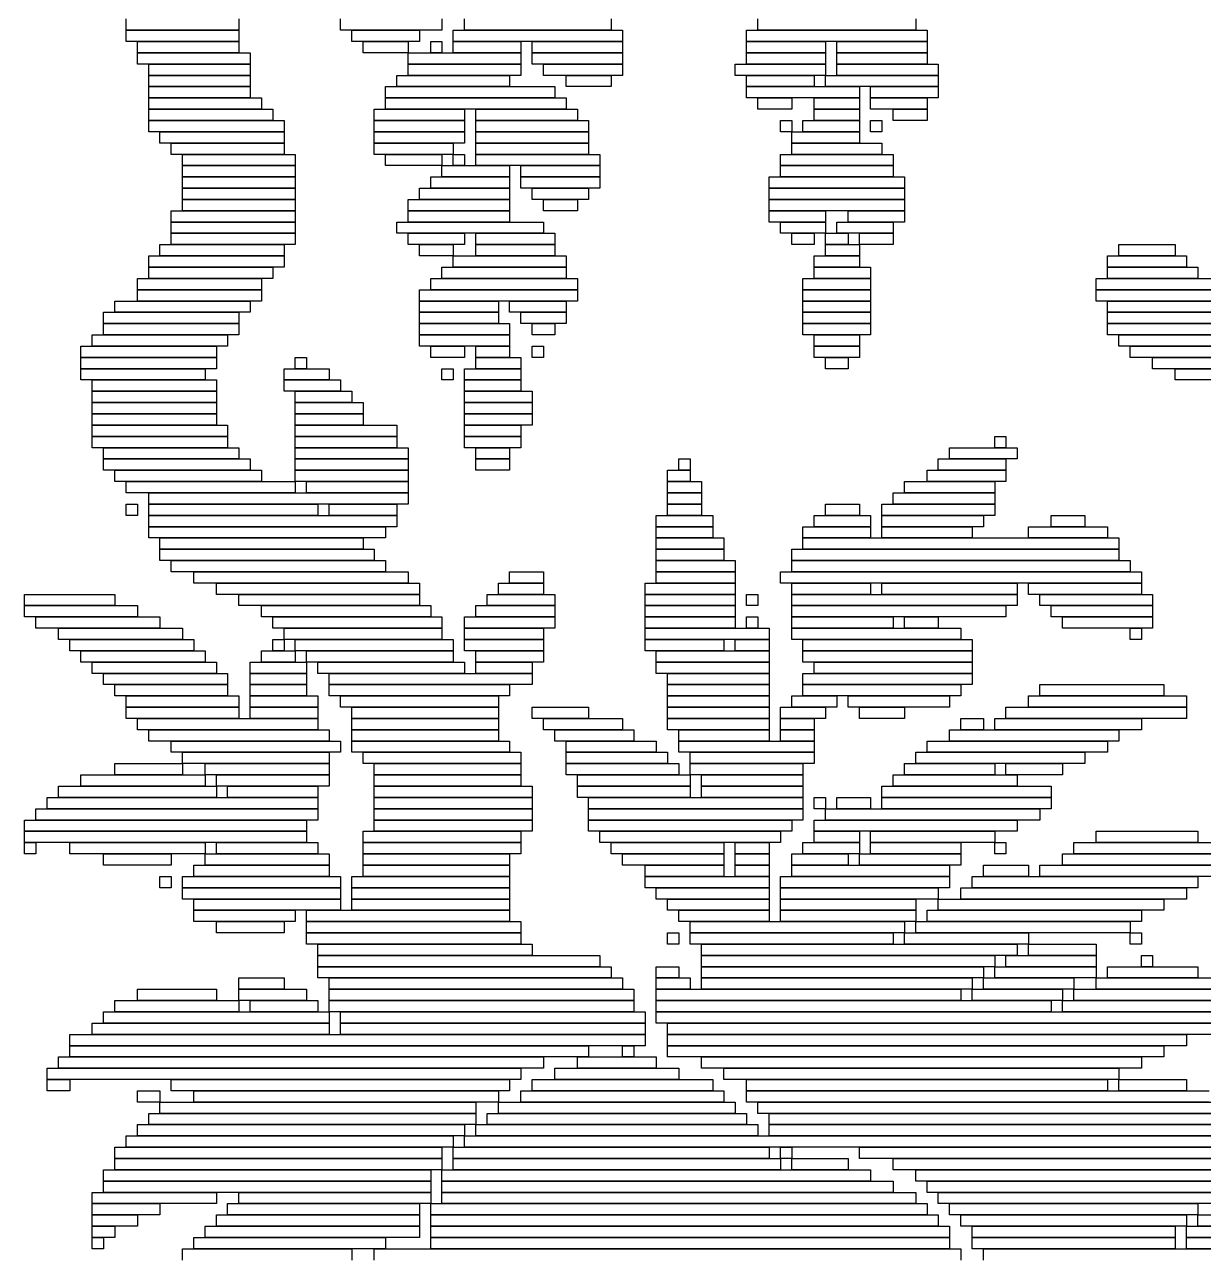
# Model space of a CAD drawing. Extents: x 39 to 985, y 65 to 958.
# Drawn here: x 42 to 146.5, y 210.5 to 319.5 of the extents above; entities that cross this region are included whole.
import ezdxf

# ---------------------------------------------------------------- set-up
doc = ezdxf.new("R2010")
doc.units = 0

msp = doc.modelspace()

# ---------------------------------------------------------------- linework, layer by layer
for p, q in [((51, 319), (51, 320)), ((61, 320), (61, 319)), ((70, 319), (70, 320)), ((79, 320), (79, 319)), ((81, 319), (81, 320)), ((94, 320), (94, 319)), ((107, 319), (107, 320)), ((121, 320), (121, 319)), ((61, 319), (51, 319)), ((51, 319), (61, 319)), ((51, 318), (51, 319)), ((61, 319), (61, 318)), ((79, 319), (70, 319)), ((71, 319), (77, 319)), ((71, 318), (71, 319)), ((77, 319), (77, 318)), ((80, 319), (95, 319)), ((80, 318), (80, 319)), ((94, 319), (81, 319)), ((95, 319), (95, 318)), ((106, 319), (122, 319)), ((106, 318), (106, 319)), ((121, 319), (107, 319)), ((122, 319), (122, 318)), ((61, 318), (51, 318)), ((52, 318), (61, 318)), ((52, 317), (52, 318)), ((61, 318), (61, 317)), ((77, 318), (71, 318)), ((72, 318), (76, 318)), ((72, 317), (72, 318)), ((76, 318), (76, 317)), ((78, 318), (79, 318)), ((78, 317), (78, 318)), ((79, 318), (79, 317)), ((95, 318), (80, 318)), ((80, 318), (86, 318)), ((80, 317), (80, 318)), ((86, 318), (86, 317)), ((87, 318), (95, 318)), ((87, 317), (87, 318)), ((95, 318), (95, 317)), ((122, 318), (106, 318)), ((106, 318), (113, 318)), ((106, 317), (106, 318)), ((113, 318), (113, 317)), ((114, 318), (122, 318)), ((114, 317), (114, 318)), ((122, 318), (122, 317)), ((61, 317), (52, 317)), ((52, 317), (62, 317)), ((52, 316), (52, 317)), ((62, 317), (62, 316)), ((76, 317), (72, 317)), ((76, 317), (86, 317)), ((76, 316), (76, 317)), ((79, 317), (78, 317)), ((86, 317), (80, 317)), ((86, 317), (86, 316)), ((95, 317), (87, 317)), ((87, 317), (95, 317)), ((87, 316), (87, 317)), ((95, 317), (95, 316)), ((113, 317), (106, 317)), ((106, 317), (113, 317)), ((106, 316), (106, 317)), ((113, 317), (113, 316)), ((122, 317), (114, 317)), ((114, 317), (122, 317)), ((114, 316), (114, 317)), ((122, 317), (122, 316)), ((62, 316), (52, 316)), ((53, 316), (62, 316)), ((53, 315), (53, 316)), ((62, 316), (62, 315)), ((86, 316), (76, 316)), ((76, 316), (86, 316)), ((76, 315), (76, 316)), ((86, 316), (86, 315)), ((95, 316), (87, 316)), ((88, 316), (95, 316)), ((88, 315), (88, 316)), ((95, 316), (95, 315)), ((105, 316), (113, 316)), ((105, 315), (105, 316)), ((113, 316), (106, 316)), ((113, 316), (113, 315)), ((122, 316), (114, 316)), ((114, 316), (123, 316)), ((114, 315), (114, 316)), ((123, 316), (123, 315)), ((62, 315), (53, 315)), ((53, 315), (62, 315)), ((53, 314), (53, 315)), ((62, 314), (53, 314)), ((53, 314), (62, 314)), ((53, 313), (53, 314)), ((62, 315), (62, 314)), ((62, 314), (62, 313)), ((74, 314), (89, 314)), ((74, 313), (74, 314)), ((75, 315), (85, 315)), ((75, 314), (75, 315)), ((85, 314), (75, 314)), ((86, 315), (76, 315)), ((85, 315), (85, 314)), ((95, 315), (88, 315)), ((89, 314), (89, 313)), ((90, 315), (94, 315)), ((90, 314), (90, 315)), ((94, 314), (90, 314)), ((94, 315), (94, 314)), ((113, 315), (105, 315)), ((106, 315), (112, 315)), ((106, 314), (106, 315)), ((112, 314), (106, 314)), ((106, 314), (116, 314)), ((106, 313), (106, 314)), ((112, 315), (112, 314)), ((113, 315), (123, 315)), ((113, 314), (113, 315)), ((123, 314), (113, 314)), ((123, 315), (114, 315)), ((116, 314), (116, 313)), ((117, 314), (123, 314)), ((117, 313), (117, 314)), ((123, 315), (123, 314)), ((123, 314), (123, 313)), ((62, 313), (53, 313)), ((53, 313), (63, 313)), ((53, 312), (53, 313)), ((63, 313), (63, 312)), ((89, 313), (74, 313)), ((74, 313), (90, 313)), ((74, 312), (74, 313)), ((90, 313), (90, 312)), ((116, 313), (106, 313)), ((107, 313), (110, 313)), ((107, 312), (107, 313)), ((110, 313), (110, 312)), ((112, 313), (116, 313)), ((112, 312), (112, 313)), ((116, 313), (116, 312)), ((123, 313), (117, 313)), ((117, 313), (122, 313)), ((117, 312), (117, 313)), ((122, 313), (122, 312)), ((63, 312), (53, 312)), ((53, 312), (64, 312)), ((53, 311), (53, 312)), ((64, 312), (64, 311)), ((73, 312), (81, 312)), ((73, 311), (73, 312)), ((90, 312), (74, 312)), ((81, 312), (81, 311)), ((82, 312), (91, 312)), ((82, 311), (82, 312)), ((91, 312), (91, 311)), ((110, 312), (107, 312)), ((116, 312), (112, 312)), ((112, 312), (116, 312)), ((112, 311), (112, 312)), ((116, 312), (116, 311)), ((122, 312), (117, 312)), ((119, 312), (122, 312)), ((119, 311), (119, 312)), ((122, 312), (122, 311)), ((64, 311), (53, 311)), ((53, 311), (65, 311)), ((53, 310), (53, 311)), ((65, 311), (65, 310)), ((81, 311), (73, 311)), ((73, 311), (81, 311)), ((73, 310), (73, 311)), ((81, 311), (81, 310)), ((91, 311), (82, 311)), ((82, 311), (92, 311)), ((82, 310), (82, 311)), ((92, 311), (92, 310)), ((109, 311), (110, 311)), ((109, 310), (109, 311)), ((110, 311), (110, 310)), ((111, 311), (116, 311)), ((111, 310), (111, 311)), ((116, 311), (112, 311)), ((116, 311), (116, 310)), ((117, 311), (118, 311)), ((117, 310), (117, 311)), ((118, 311), (118, 310)), ((122, 311), (119, 311)), ((65, 310), (53, 310)), ((54, 310), (65, 310)), ((54, 309), (54, 310)), ((65, 310), (65, 309)), ((81, 310), (73, 310)), ((73, 310), (81, 310)), ((73, 309), (73, 310)), ((81, 310), (81, 309)), ((92, 310), (82, 310)), ((82, 310), (92, 310)), ((82, 309), (82, 310)), ((92, 310), (92, 309)), ((110, 310), (109, 310)), ((110, 310), (116, 310)), ((110, 309), (110, 310)), ((116, 310), (111, 310)), ((116, 310), (116, 309)), ((118, 310), (117, 310)), ((65, 309), (54, 309)), ((55, 309), (65, 309)), ((55, 308), (55, 309)), ((65, 309), (65, 308)), ((81, 309), (73, 309)), ((73, 309), (80, 309)), ((73, 308), (73, 309)), ((80, 309), (80, 308)), ((92, 309), (82, 309)), ((82, 309), (92, 309)), ((82, 308), (82, 309)), ((92, 309), (92, 308)), ((116, 309), (110, 309)), ((110, 309), (118, 309)), ((110, 308), (110, 309)), ((118, 309), (118, 308)), ((65, 308), (55, 308)), ((56, 308), (66, 308)), ((56, 307), (56, 308)), ((66, 308), (66, 307)), ((80, 308), (73, 308)), ((74, 308), (79, 308)), ((74, 307), (74, 308)), ((79, 308), (79, 307)), ((80, 308), (81, 308)), ((80, 307), (80, 308)), ((81, 308), (81, 307)), ((92, 308), (82, 308)), ((82, 308), (93, 308)), ((82, 307), (82, 308)), ((93, 308), (93, 307)), ((109, 308), (119, 308)), ((109, 307), (109, 308)), ((118, 308), (110, 308)), ((119, 308), (119, 307)), ((66, 307), (56, 307)), ((56, 307), (66, 307)), ((56, 306), (56, 307)), ((66, 307), (66, 306)), ((79, 307), (74, 307)), ((79, 307), (85, 307)), ((79, 306), (79, 307)), ((81, 307), (80, 307)), ((93, 307), (82, 307)), ((85, 307), (85, 306)), ((86, 307), (93, 307)), ((86, 306), (86, 307)), ((93, 307), (93, 306)), ((119, 307), (109, 307)), ((109, 307), (119, 307)), ((109, 306), (109, 307)), ((119, 307), (119, 306)), ((66, 306), (56, 306)), ((56, 306), (66, 306)), ((56, 305), (56, 306)), ((66, 306), (66, 305)), ((78, 306), (85, 306)), ((78, 305), (78, 306)), ((85, 306), (79, 306)), ((85, 306), (85, 305)), ((93, 306), (86, 306)), ((86, 306), (93, 306)), ((86, 305), (86, 306)), ((93, 306), (93, 305)), ((108, 306), (120, 306)), ((108, 305), (108, 306)), ((119, 306), (109, 306)), ((120, 306), (120, 305)), ((66, 305), (56, 305)), ((56, 305), (66, 305)), ((56, 304), (56, 305)), ((66, 305), (66, 304)), ((77, 305), (85, 305)), ((77, 304), (77, 305)), ((85, 305), (78, 305)), ((85, 305), (85, 304)), ((93, 305), (86, 305)), ((87, 305), (92, 305)), ((87, 304), (87, 305)), ((92, 305), (92, 304)), ((120, 305), (108, 305)), ((108, 305), (120, 305)), ((108, 304), (108, 305)), ((120, 305), (120, 304)), ((66, 304), (56, 304)), ((56, 304), (66, 304)), ((56, 303), (56, 304)), ((66, 304), (66, 303)), ((76, 304), (85, 304)), ((76, 303), (76, 304)), ((85, 304), (77, 304)), ((85, 304), (85, 303)), ((92, 304), (87, 304)), ((88, 304), (91, 304)), ((88, 303), (88, 304)), ((91, 304), (91, 303)), ((120, 304), (108, 304)), ((108, 304), (120, 304)), ((108, 303), (108, 304)), ((120, 304), (120, 303)), ((55, 303), (66, 303)), ((55, 302), (55, 303)), ((66, 302), (55, 302)), ((55, 302), (66, 302)), ((55, 301), (55, 302)), ((66, 303), (56, 303)), ((66, 303), (66, 302)), ((66, 302), (66, 301)), ((75, 302), (88, 302)), ((75, 301), (75, 302)), ((85, 303), (76, 303)), ((76, 303), (85, 303)), ((76, 302), (76, 303)), ((85, 302), (76, 302)), ((85, 303), (85, 302)), ((91, 303), (88, 303)), ((88, 302), (88, 301)), ((120, 303), (108, 303)), ((108, 303), (113, 303)), ((108, 302), (108, 303)), ((113, 302), (108, 302)), ((109, 302), (113, 302)), ((109, 301), (109, 302)), ((113, 303), (113, 302)), ((113, 302), (113, 301)), ((114, 302), (119, 302)), ((114, 301), (114, 302)), ((115, 303), (120, 303)), ((115, 302), (115, 303)), ((120, 302), (115, 302)), ((119, 302), (119, 301)), ((120, 303), (120, 302)), ((66, 301), (55, 301)), ((55, 301), (66, 301)), ((55, 300), (55, 301)), ((66, 301), (66, 300)), ((88, 301), (75, 301)), ((76, 301), (81, 301)), ((76, 300), (76, 301)), ((81, 301), (81, 300)), ((82, 301), (89, 301)), ((82, 300), (82, 301)), ((89, 301), (89, 300)), ((113, 301), (109, 301)), ((110, 301), (112, 301)), ((110, 300), (110, 301)), ((112, 301), (112, 300)), ((113, 301), (115, 301)), ((113, 300), (113, 301)), ((119, 301), (114, 301)), ((115, 301), (115, 300)), ((116, 301), (119, 301)), ((116, 300), (116, 301)), ((119, 301), (119, 300)), ((54, 300), (65, 300)), ((54, 299), (54, 300)), ((66, 300), (55, 300)), ((65, 300), (65, 299)), ((81, 300), (76, 300)), ((77, 300), (80, 300)), ((77, 299), (77, 300)), ((80, 300), (80, 299)), ((89, 300), (82, 300)), ((82, 300), (89, 300)), ((82, 299), (82, 300)), ((89, 300), (89, 299)), ((112, 300), (110, 300)), ((115, 300), (113, 300)), ((113, 300), (116, 300)), ((113, 299), (113, 300)), ((119, 300), (116, 300)), ((116, 300), (116, 299)), ((139, 300), (144, 300)), ((139, 299), (139, 300)), ((144, 300), (144, 299)), ((53, 299), (65, 299)), ((53, 298), (53, 299)), ((65, 299), (54, 299)), ((65, 299), (65, 298)), ((80, 299), (77, 299)), ((80, 299), (90, 299)), ((80, 298), (80, 299)), ((89, 299), (82, 299)), ((90, 299), (90, 298)), ((112, 299), (116, 299)), ((112, 298), (112, 299)), ((116, 299), (113, 299)), ((116, 299), (116, 298)), ((138, 299), (145, 299)), ((138, 298), (138, 299)), ((144, 299), (139, 299)), ((145, 299), (145, 298)), ((65, 298), (53, 298)), ((53, 298), (64, 298)), ((53, 297), (53, 298)), ((64, 298), (64, 297)), ((79, 298), (90, 298)), ((79, 297), (79, 298)), ((90, 298), (80, 298)), ((90, 298), (90, 297)), ((116, 298), (112, 298)), ((112, 298), (117, 298)), ((112, 297), (112, 298)), ((117, 298), (117, 297)), ((145, 298), (138, 298)), ((138, 298), (146, 298)), ((138, 297), (138, 298)), ((146, 298), (146, 297)), ((52, 297), (63, 297)), ((52, 296), (52, 297)), ((64, 297), (53, 297)), ((63, 297), (63, 296)), ((78, 297), (91, 297)), ((78, 296), (78, 297)), ((90, 297), (79, 297)), ((91, 297), (91, 296)), ((111, 297), (117, 297)), ((111, 296), (111, 297)), ((117, 297), (112, 297)), ((117, 297), (117, 296)), ((137, 297), (198, 297)), ((137, 296), (137, 297)), ((146, 297), (138, 297)), ((63, 296), (52, 296)), ((52, 296), (63, 296)), ((52, 295), (52, 296)), ((63, 296), (63, 295)), ((77, 296), (91, 296)), ((77, 295), (77, 296)), ((91, 296), (78, 296)), ((91, 296), (91, 295)), ((117, 296), (111, 296)), ((111, 296), (117, 296)), ((111, 295), (111, 296)), ((117, 296), (117, 295)), ((198, 296), (137, 296)), ((137, 296), (198, 296)), ((137, 295), (137, 296)), ((50, 295), (62, 295)), ((50, 294), (50, 295)), ((63, 295), (52, 295)), ((62, 295), (62, 294)), ((91, 295), (77, 295)), ((77, 295), (84, 295)), ((77, 294), (77, 295)), ((84, 295), (84, 294)), ((85, 295), (90, 295)), ((85, 294), (85, 295)), ((90, 295), (90, 294)), ((117, 295), (111, 295)), ((111, 295), (117, 295)), ((111, 294), (111, 295)), ((117, 295), (117, 294)), ((198, 295), (137, 295)), ((138, 295), (198, 295)), ((138, 294), (138, 295)), ((49, 294), (61, 294)), ((49, 293), (49, 294)), ((62, 294), (50, 294)), ((61, 294), (61, 293)), ((84, 294), (77, 294)), ((77, 294), (84, 294)), ((77, 293), (77, 294)), ((84, 294), (84, 293)), ((90, 294), (85, 294)), ((86, 294), (90, 294)), ((86, 293), (86, 294)), ((90, 294), (90, 293)), ((117, 294), (111, 294)), ((111, 294), (117, 294)), ((111, 293), (111, 294)), ((117, 294), (117, 293)), ((198, 294), (138, 294)), ((138, 294), (198, 294)), ((138, 293), (138, 294)), ((61, 293), (49, 293)), ((49, 293), (61, 293)), ((49, 292), (49, 293)), ((61, 293), (61, 292)), ((84, 293), (77, 293)), ((77, 293), (85, 293)), ((77, 292), (77, 293)), ((85, 293), (85, 292)), ((90, 293), (86, 293)), ((87, 293), (89, 293)), ((87, 292), (87, 293)), ((89, 293), (89, 292)), ((117, 293), (111, 293)), ((111, 293), (117, 293)), ((111, 292), (111, 293)), ((117, 293), (117, 292)), ((198, 293), (138, 293)), ((138, 293), (197, 293)), ((138, 292), (138, 293)), ((48, 292), (60, 292)), ((48, 291), (48, 292)), ((61, 292), (49, 292)), ((60, 292), (60, 291)), ((85, 292), (77, 292)), ((77, 292), (85, 292)), ((77, 291), (77, 292)), ((85, 292), (85, 291)), ((89, 292), (87, 292)), ((117, 292), (111, 292)), ((112, 292), (116, 292)), ((112, 291), (112, 292)), ((116, 292), (116, 291)), ((197, 292), (138, 292)), ((139, 292), (196, 292)), ((139, 291), (139, 292)), ((47, 291), (59, 291)), ((47, 290), (47, 291)), ((59, 290), (47, 290)), ((47, 290), (59, 290)), ((47, 289), (47, 290)), ((60, 291), (48, 291)), ((59, 291), (59, 290)), ((59, 290), (59, 289)), ((66, 290), (67, 290)), ((66, 289), (66, 290)), ((67, 290), (67, 289)), ((85, 291), (77, 291)), ((78, 291), (81, 291)), ((78, 290), (78, 291)), ((81, 290), (78, 290)), ((81, 291), (81, 290)), ((82, 291), (85, 291)), ((82, 290), (82, 291)), ((85, 290), (82, 290)), ((82, 290), (86, 290)), ((82, 289), (82, 290)), ((85, 291), (85, 290)), ((86, 290), (86, 289)), ((87, 291), (88, 291)), ((87, 290), (87, 291)), ((88, 290), (87, 290)), ((88, 291), (88, 290)), ((116, 291), (112, 291)), ((112, 291), (116, 291)), ((112, 290), (112, 291)), ((116, 290), (112, 290)), ((113, 290), (115, 290)), ((113, 289), (113, 290)), ((115, 290), (115, 289)), ((116, 291), (116, 290)), ((196, 291), (139, 291)), ((140, 291), (195, 291)), ((140, 290), (140, 291)), ((195, 290), (140, 290)), ((142, 290), (193, 290)), ((142, 289), (142, 290)), ((59, 289), (47, 289)), ((47, 289), (58, 289)), ((47, 288), (47, 289)), ((58, 289), (58, 288)), ((65, 289), (69, 289)), ((65, 288), (65, 289)), ((67, 289), (66, 289)), ((69, 289), (69, 288)), ((79, 289), (80, 289)), ((79, 288), (79, 289)), ((80, 289), (80, 288)), ((81, 289), (86, 289)), ((81, 288), (81, 289)), ((86, 289), (82, 289)), ((86, 289), (86, 288)), ((115, 289), (113, 289)), ((193, 289), (142, 289)), ((144, 289), (190, 289)), ((144, 288), (144, 289)), ((58, 288), (47, 288)), ((48, 288), (59, 288)), ((48, 287), (48, 288)), ((59, 288), (59, 287)), ((69, 288), (65, 288)), ((65, 288), (70, 288)), ((65, 287), (65, 288)), ((70, 288), (70, 287)), ((80, 288), (79, 288)), ((86, 288), (81, 288)), ((81, 288), (86, 288)), ((81, 287), (81, 288)), ((86, 288), (86, 287)), ((190, 288), (144, 288)), ((59, 287), (48, 287)), ((48, 287), (59, 287)), ((48, 286), (48, 287)), ((59, 287), (59, 286)), ((70, 287), (65, 287)), ((66, 287), (71, 287)), ((66, 286), (66, 287)), ((71, 287), (71, 286)), ((86, 287), (81, 287)), ((81, 287), (87, 287)), ((81, 286), (81, 287)), ((87, 287), (87, 286)), ((59, 286), (48, 286)), ((48, 286), (59, 286)), ((48, 285), (48, 286)), ((59, 286), (59, 285)), ((71, 286), (66, 286)), ((66, 286), (72, 286)), ((66, 285), (66, 286)), ((72, 286), (72, 285)), ((87, 286), (81, 286)), ((81, 286), (87, 286)), ((81, 285), (81, 286)), ((87, 286), (87, 285)), ((59, 285), (48, 285)), ((48, 285), (59, 285)), ((48, 284), (48, 285)), ((59, 285), (59, 284)), ((72, 285), (66, 285)), ((66, 285), (72, 285)), ((66, 284), (66, 285)), ((72, 285), (72, 284)), ((87, 285), (81, 285)), ((81, 285), (87, 285)), ((81, 284), (81, 285)), ((87, 285), (87, 284)), ((59, 284), (48, 284)), ((48, 284), (60, 284)), ((48, 283), (48, 284)), ((60, 284), (60, 283)), ((72, 284), (66, 284)), ((66, 284), (75, 284)), ((66, 283), (66, 284)), ((75, 284), (75, 283)), ((87, 284), (81, 284)), ((81, 284), (86, 284)), ((81, 283), (81, 284)), ((86, 284), (86, 283)), ((60, 283), (48, 283)), ((48, 283), (60, 283)), ((48, 282), (48, 283)), ((60, 283), (60, 282)), ((75, 283), (66, 283)), ((66, 283), (75, 283)), ((66, 282), (66, 283)), ((75, 283), (75, 282)), ((86, 283), (81, 283)), ((81, 283), (86, 283)), ((81, 282), (81, 283)), ((86, 283), (86, 282)), ((128, 283), (129, 283)), ((128, 282), (128, 283)), ((129, 283), (129, 282)), ((60, 282), (48, 282)), ((49, 282), (61, 282)), ((49, 281), (49, 282)), ((61, 282), (61, 281)), ((75, 282), (66, 282)), ((66, 282), (76, 282)), ((66, 281), (66, 282)), ((76, 282), (76, 281)), ((86, 282), (81, 282)), ((82, 282), (85, 282)), ((82, 281), (82, 282)), ((85, 282), (85, 281)), ((124, 282), (130, 282)), ((124, 281), (124, 282)), ((129, 282), (128, 282)), ((130, 282), (130, 281)), ((61, 281), (49, 281)), ((49, 281), (62, 281)), ((49, 280), (49, 281)), ((62, 281), (62, 280)), ((76, 281), (66, 281)), ((66, 281), (76, 281)), ((66, 280), (66, 281)), ((76, 281), (76, 280)), ((85, 281), (82, 281)), ((82, 281), (85, 281)), ((82, 280), (82, 281)), ((85, 281), (85, 280)), ((100, 281), (101, 281)), ((100, 280), (100, 281)), ((101, 281), (101, 280)), ((123, 281), (129, 281)), ((123, 280), (123, 281)), ((130, 281), (124, 281)), ((129, 281), (129, 280)), ((62, 280), (49, 280)), ((50, 280), (63, 280)), ((50, 279), (50, 280)), ((63, 280), (63, 279)), ((76, 280), (66, 280)), ((66, 280), (76, 280)), ((66, 279), (66, 280)), ((76, 280), (76, 279)), ((85, 280), (82, 280)), ((99, 280), (101, 280)), ((99, 279), (99, 280)), ((101, 280), (100, 280)), ((101, 280), (101, 279)), ((122, 280), (129, 280)), ((122, 279), (122, 280)), ((129, 280), (123, 280)), ((129, 280), (129, 279)), ((63, 279), (50, 279)), ((51, 279), (66, 279)), ((51, 278), (51, 279)), ((66, 278), (51, 278)), ((53, 278), (76, 278)), ((53, 277), (53, 278)), ((76, 279), (66, 279)), ((66, 279), (66, 278)), ((67, 279), (76, 279)), ((67, 278), (67, 279)), ((76, 278), (67, 278)), ((76, 279), (76, 278)), ((76, 278), (76, 277)), ((101, 279), (99, 279)), ((99, 279), (102, 279)), ((99, 278), (99, 279)), ((102, 278), (99, 278)), ((99, 278), (102, 278)), ((99, 277), (99, 278)), ((102, 279), (102, 278)), ((102, 278), (102, 277)), ((119, 278), (128, 278)), ((119, 277), (119, 278)), ((120, 279), (128, 279)), ((120, 278), (120, 279)), ((128, 278), (120, 278)), ((129, 279), (122, 279)), ((128, 279), (128, 278)), ((128, 278), (128, 277)), ((51, 277), (52, 277)), ((51, 276), (51, 277)), ((52, 277), (52, 276)), ((76, 277), (53, 277)), ((53, 277), (68, 277)), ((53, 276), (53, 277)), ((68, 277), (68, 276)), ((69, 277), (75, 277)), ((69, 276), (69, 277)), ((75, 277), (75, 276)), ((102, 277), (99, 277)), ((99, 277), (102, 277)), ((99, 276), (99, 277)), ((102, 277), (102, 276)), ((113, 277), (116, 277)), ((113, 276), (113, 277)), ((116, 277), (116, 276)), ((118, 277), (128, 277)), ((118, 276), (118, 277)), ((128, 277), (119, 277)), ((128, 277), (128, 276)), ((52, 276), (51, 276)), ((68, 276), (53, 276)), ((53, 276), (75, 276)), ((53, 275), (53, 276)), ((75, 276), (69, 276)), ((75, 276), (75, 275)), ((98, 276), (103, 276)), ((98, 275), (98, 276)), ((102, 276), (99, 276)), ((103, 276), (103, 275)), ((112, 276), (117, 276)), ((112, 275), (112, 276)), ((116, 276), (113, 276)), ((117, 276), (117, 275)), ((128, 276), (118, 276)), ((118, 276), (127, 276)), ((118, 275), (118, 276)), ((127, 276), (127, 275)), ((133, 276), (136, 276)), ((133, 275), (133, 276)), ((136, 276), (136, 275)), ((75, 275), (53, 275)), ((53, 275), (74, 275)), ((53, 274), (53, 275)), ((74, 275), (74, 274)), ((103, 275), (98, 275)), ((98, 275), (103, 275)), ((98, 274), (98, 275)), ((103, 275), (103, 274)), ((111, 275), (117, 275)), ((111, 274), (111, 275)), ((117, 275), (112, 275)), ((117, 275), (117, 274)), ((127, 275), (118, 275)), ((118, 275), (126, 275)), ((118, 274), (118, 275)), ((126, 275), (126, 274)), ((131, 275), (138, 275)), ((131, 274), (131, 275)), ((136, 275), (133, 275)), ((138, 275), (138, 274)), ((74, 274), (53, 274)), ((54, 274), (72, 274)), ((54, 273), (54, 274)), ((72, 274), (72, 273)), ((103, 274), (98, 274)), ((98, 274), (104, 274)), ((98, 273), (98, 274)), ((104, 274), (104, 273)), ((117, 274), (111, 274)), ((111, 274), (139, 274)), ((111, 273), (111, 274)), ((126, 274), (118, 274)), ((138, 274), (131, 274)), ((139, 274), (139, 273)), ((72, 273), (54, 273)), ((54, 273), (73, 273)), ((54, 272), (54, 273)), ((73, 273), (73, 272)), ((104, 273), (98, 273)), ((98, 273), (104, 273)), ((98, 272), (98, 273)), ((104, 273), (104, 272)), ((110, 273), (139, 273)), ((110, 272), (110, 273)), ((139, 273), (111, 273)), ((139, 273), (139, 272)), ((73, 272), (54, 272)), ((55, 272), (74, 272)), ((55, 271), (55, 272)), ((74, 272), (74, 271)), ((104, 272), (98, 272)), ((98, 272), (105, 272)), ((98, 271), (98, 272)), ((105, 272), (105, 271)), ((139, 272), (110, 272)), ((110, 272), (140, 272)), ((110, 271), (110, 272)), ((140, 272), (140, 271)), ((74, 271), (55, 271)), ((57, 271), (76, 271)), ((57, 270), (57, 271)), ((76, 271), (76, 270)), ((85, 271), (88, 271)), ((85, 270), (85, 271)), ((88, 271), (88, 270)), ((105, 271), (98, 271)), ((98, 271), (105, 271)), ((98, 270), (98, 271)), ((105, 271), (105, 270)), ((109, 271), (141, 271)), ((109, 270), (109, 271)), ((140, 271), (110, 271)), ((141, 271), (141, 270)), ((76, 270), (57, 270)), ((59, 270), (77, 270)), ((59, 269), (59, 270)), ((77, 270), (77, 269)), ((84, 270), (88, 270)), ((84, 269), (84, 270)), ((88, 270), (85, 270)), ((88, 270), (88, 269)), ((97, 270), (105, 270)), ((97, 269), (97, 270)), ((105, 270), (98, 270)), ((105, 270), (105, 269)), ((141, 270), (109, 270)), ((110, 270), (117, 270)), ((110, 269), (110, 270)), ((117, 270), (117, 269)), ((118, 270), (130, 270)), ((118, 269), (118, 270)), ((130, 270), (130, 269)), ((131, 270), (141, 270)), ((131, 269), (131, 270)), ((141, 270), (141, 269)), ((42, 269), (50, 269)), ((42, 268), (42, 269)), ((50, 269), (50, 268)), ((77, 269), (59, 269)), ((61, 269), (77, 269)), ((61, 268), (61, 269)), ((77, 269), (77, 268)), ((83, 269), (89, 269)), ((83, 268), (83, 269)), ((88, 269), (84, 269)), ((89, 269), (89, 268)), ((105, 269), (97, 269)), ((97, 269), (105, 269)), ((97, 268), (97, 269)), ((105, 269), (105, 268)), ((106, 269), (107, 269)), ((106, 268), (106, 269)), ((107, 269), (107, 268)), ((117, 269), (110, 269)), ((110, 269), (130, 269)), ((110, 268), (110, 269)), ((130, 269), (118, 269)), ((130, 269), (130, 268)), ((141, 269), (131, 269)), ((132, 269), (142, 269)), ((132, 268), (132, 269)), ((142, 269), (142, 268)), ((50, 268), (42, 268)), ((42, 268), (52, 268)), ((42, 267), (42, 268)), ((52, 268), (52, 267)), ((77, 268), (61, 268)), ((63, 268), (78, 268)), ((63, 267), (63, 268)), ((78, 268), (78, 267)), ((82, 268), (89, 268)), ((82, 267), (82, 268)), ((89, 268), (83, 268)), ((89, 268), (89, 267)), ((105, 268), (97, 268)), ((97, 268), (105, 268)), ((97, 267), (97, 268)), ((105, 268), (105, 267)), ((107, 268), (106, 268)), ((130, 268), (110, 268)), ((110, 268), (129, 268)), ((110, 267), (110, 268)), ((129, 268), (129, 267)), ((142, 268), (132, 268)), ((133, 268), (142, 268)), ((133, 267), (133, 268)), ((142, 268), (142, 267)), ((52, 267), (42, 267)), ((43, 267), (54, 267)), ((43, 266), (43, 267)), ((54, 266), (43, 266)), ((45, 266), (56, 266)), ((45, 265), (45, 266)), ((54, 267), (54, 266)), ((56, 266), (56, 265)), ((78, 267), (63, 267)), ((64, 267), (79, 267)), ((64, 266), (64, 267)), ((79, 266), (64, 266)), ((65, 266), (79, 266)), ((65, 265), (65, 266)), ((79, 267), (79, 266)), ((79, 266), (79, 265)), ((81, 267), (89, 267)), ((81, 266), (81, 267)), ((89, 266), (81, 266)), ((81, 266), (88, 266)), ((81, 265), (81, 266)), ((89, 267), (82, 267)), ((88, 266), (88, 265)), ((89, 267), (89, 266)), ((105, 267), (97, 267)), ((97, 267), (105, 267)), ((97, 266), (97, 267)), ((105, 266), (97, 266)), ((97, 266), (108, 266)), ((97, 265), (97, 266)), ((105, 267), (105, 266)), ((106, 267), (107, 267)), ((106, 266), (106, 267)), ((107, 266), (106, 266)), ((107, 267), (107, 266)), ((108, 266), (108, 265)), ((129, 267), (110, 267)), ((110, 267), (119, 267)), ((110, 266), (110, 267)), ((119, 266), (110, 266)), ((110, 266), (125, 266)), ((110, 265), (110, 266)), ((119, 267), (119, 266)), ((120, 267), (123, 267)), ((120, 266), (120, 267)), ((123, 266), (120, 266)), ((123, 267), (123, 266)), ((125, 266), (125, 265)), ((142, 267), (133, 267)), ((134, 267), (142, 267)), ((134, 266), (134, 267)), ((142, 266), (134, 266)), ((140, 266), (141, 266)), ((140, 265), (140, 266)), ((141, 266), (141, 265)), ((142, 267), (142, 266)), ((56, 265), (45, 265)), ((46, 265), (57, 265)), ((46, 264), (46, 265)), ((57, 265), (57, 264)), ((64, 265), (65, 265)), ((64, 264), (64, 265)), ((79, 265), (65, 265)), ((65, 265), (65, 264)), ((66, 265), (80, 265)), ((66, 264), (66, 265)), ((80, 265), (80, 264)), ((88, 265), (81, 265)), ((81, 265), (88, 265)), ((81, 264), (81, 265)), ((88, 265), (88, 264)), ((108, 265), (97, 265)), ((97, 265), (104, 265)), ((97, 264), (97, 265)), ((104, 265), (104, 264)), ((105, 265), (108, 265)), ((105, 264), (105, 265)), ((108, 265), (108, 264)), ((125, 265), (110, 265)), ((111, 265), (126, 265)), ((111, 264), (111, 265)), ((126, 265), (126, 264)), ((141, 265), (140, 265)), ((57, 264), (46, 264)), ((47, 264), (58, 264)), ((47, 263), (47, 264)), ((58, 264), (58, 263)), ((63, 264), (66, 264)), ((63, 263), (63, 264)), ((65, 264), (64, 264)), ((80, 264), (66, 264)), ((66, 264), (66, 263)), ((67, 264), (80, 264)), ((67, 263), (67, 264)), ((80, 264), (80, 263)), ((88, 264), (81, 264)), ((82, 264), (88, 264)), ((82, 263), (82, 264)), ((88, 264), (88, 263)), ((104, 264), (97, 264)), ((98, 264), (108, 264)), ((98, 263), (98, 264)), ((108, 264), (105, 264)), ((108, 264), (108, 263)), ((126, 264), (111, 264)), ((111, 264), (126, 264)), ((111, 263), (111, 264)), ((126, 264), (126, 263)), ((58, 263), (47, 263)), ((48, 263), (59, 263)), ((48, 262), (48, 263)), ((59, 263), (59, 262)), ((62, 263), (67, 263)), ((62, 262), (62, 263)), ((66, 263), (63, 263)), ((80, 263), (67, 263)), ((67, 263), (67, 262)), ((68, 263), (81, 263)), ((68, 262), (68, 263)), ((81, 263), (81, 262)), ((88, 263), (82, 263)), ((82, 263), (87, 263)), ((82, 262), (82, 263)), ((87, 263), (87, 262)), ((108, 263), (98, 263)), ((98, 263), (108, 263)), ((98, 262), (98, 263)), ((108, 263), (108, 262)), ((126, 263), (111, 263)), ((112, 263), (126, 263)), ((112, 262), (112, 263)), ((126, 263), (126, 262)), ((59, 262), (48, 262)), ((49, 262), (60, 262)), ((49, 261), (49, 262)), ((60, 262), (60, 261)), ((67, 262), (62, 262)), ((62, 262), (67, 262)), ((62, 261), (62, 262)), ((67, 262), (67, 261)), ((81, 262), (68, 262)), ((69, 262), (87, 262)), ((69, 261), (69, 262)), ((87, 262), (82, 262)), ((87, 262), (87, 261)), ((108, 262), (98, 262)), ((99, 262), (108, 262)), ((99, 261), (99, 262)), ((108, 262), (108, 261)), ((111, 262), (126, 262)), ((111, 261), (111, 262)), ((126, 262), (112, 262)), ((126, 262), (126, 261)), ((60, 261), (49, 261)), ((50, 261), (60, 261)), ((50, 260), (50, 261)), ((60, 261), (60, 260)), ((67, 261), (62, 261)), ((62, 261), (67, 261)), ((62, 260), (62, 261)), ((67, 261), (67, 260)), ((87, 261), (69, 261)), ((69, 261), (85, 261)), ((69, 260), (69, 261)), ((85, 261), (85, 260)), ((108, 261), (99, 261)), ((99, 261), (108, 261)), ((99, 260), (99, 261)), ((108, 261), (108, 260)), ((126, 261), (111, 261)), ((111, 261), (125, 261)), ((111, 260), (111, 261)), ((125, 261), (125, 260)), ((132, 261), (143, 261)), ((132, 260), (132, 261)), ((143, 261), (143, 260)), ((60, 260), (50, 260)), ((51, 260), (61, 260)), ((51, 259), (51, 260)), ((61, 260), (61, 259)), ((67, 260), (62, 260)), ((62, 260), (68, 260)), ((62, 259), (62, 260)), ((68, 260), (68, 259)), ((85, 260), (69, 260)), ((70, 260), (84, 260)), ((70, 259), (70, 260)), ((84, 260), (84, 259)), ((108, 260), (99, 260)), ((99, 260), (108, 260)), ((99, 259), (99, 260)), ((108, 260), (108, 259)), ((110, 260), (114, 260)), ((110, 259), (110, 260)), ((125, 260), (111, 260)), ((114, 260), (114, 259)), ((115, 260), (124, 260)), ((115, 259), (115, 260)), ((124, 260), (124, 259)), ((131, 260), (145, 260)), ((131, 259), (131, 260)), ((143, 260), (132, 260)), ((145, 260), (145, 259)), ((61, 259), (51, 259)), ((51, 259), (61, 259)), ((51, 258), (51, 259)), ((61, 259), (61, 258)), ((68, 259), (62, 259)), ((62, 259), (68, 259)), ((62, 258), (62, 259)), ((68, 259), (68, 258)), ((84, 259), (70, 259)), ((71, 259), (84, 259)), ((71, 258), (71, 259)), ((84, 259), (84, 258)), ((87, 259), (92, 259)), ((87, 258), (87, 259)), ((92, 259), (92, 258)), ((108, 259), (99, 259)), ((99, 259), (108, 259)), ((99, 258), (99, 259)), ((108, 259), (108, 258)), ((109, 259), (113, 259)), ((109, 258), (109, 259)), ((114, 259), (110, 259)), ((113, 259), (113, 258)), ((124, 259), (115, 259)), ((116, 259), (120, 259)), ((116, 258), (116, 259)), ((120, 259), (120, 258)), ((129, 259), (145, 259)), ((129, 258), (129, 259)), ((145, 259), (131, 259)), ((145, 259), (145, 258)), ((61, 258), (51, 258)), ((52, 258), (68, 258)), ((52, 257), (52, 258)), ((68, 258), (62, 258)), ((68, 258), (68, 257)), ((84, 258), (71, 258)), ((71, 258), (84, 258)), ((71, 257), (71, 258)), ((84, 258), (84, 257)), ((92, 258), (87, 258)), ((88, 258), (95, 258)), ((88, 257), (88, 258)), ((95, 258), (95, 257)), ((108, 258), (99, 258)), ((99, 258), (108, 258)), ((99, 257), (99, 258)), ((108, 258), (108, 257)), ((113, 258), (109, 258)), ((109, 258), (112, 258)), ((109, 257), (109, 258)), ((112, 258), (112, 257)), ((120, 258), (116, 258)), ((125, 258), (127, 258)), ((125, 257), (125, 258)), ((127, 258), (127, 257)), ((128, 258), (141, 258)), ((128, 257), (128, 258)), ((145, 258), (129, 258)), ((141, 258), (141, 257)), ((68, 257), (52, 257)), ((53, 257), (69, 257)), ((53, 256), (53, 257)), ((69, 257), (69, 256)), ((84, 257), (71, 257)), ((71, 257), (84, 257)), ((71, 256), (71, 257)), ((84, 257), (84, 256)), ((95, 257), (88, 257)), ((89, 257), (96, 257)), ((89, 256), (89, 257)), ((96, 257), (96, 256)), ((108, 257), (99, 257)), ((100, 257), (108, 257)), ((100, 256), (100, 257)), ((108, 257), (108, 256)), ((112, 257), (109, 257)), ((109, 257), (112, 257)), ((109, 256), (109, 257)), ((112, 257), (112, 256)), ((124, 257), (139, 257)), ((124, 256), (124, 257)), ((127, 257), (125, 257)), ((141, 257), (128, 257)), ((139, 257), (139, 256)), ((69, 256), (53, 256)), ((55, 256), (70, 256)), ((55, 255), (55, 256)), ((70, 256), (70, 255)), ((84, 256), (71, 256)), ((71, 256), (85, 256)), ((71, 255), (71, 256)), ((85, 256), (85, 255)), ((96, 256), (89, 256)), ((90, 256), (98, 256)), ((90, 255), (90, 256)), ((98, 256), (98, 255)), ((108, 256), (100, 256)), ((100, 256), (112, 256)), ((100, 255), (100, 256)), ((112, 256), (109, 256)), ((112, 256), (112, 255)), ((122, 256), (138, 256)), ((122, 255), (122, 256)), ((139, 256), (124, 256)), ((138, 256), (138, 255)), ((50, 254), (56, 254)), ((50, 253), (50, 254)), ((70, 255), (55, 255)), ((56, 255), (69, 255)), ((56, 254), (56, 255)), ((69, 254), (56, 254)), ((56, 254), (56, 253)), ((58, 254), (69, 254)), ((58, 253), (58, 254)), ((69, 255), (69, 254)), ((69, 254), (69, 253)), ((85, 255), (71, 255)), ((72, 255), (86, 255)), ((72, 254), (72, 255)), ((86, 254), (72, 254)), ((73, 254), (86, 254)), ((73, 253), (73, 254)), ((86, 255), (86, 254)), ((86, 254), (86, 253)), ((98, 255), (90, 255)), ((90, 255), (99, 255)), ((90, 254), (90, 255)), ((99, 254), (90, 254)), ((90, 254), (100, 254)), ((90, 253), (90, 254)), ((99, 255), (99, 254)), ((112, 255), (100, 255)), ((100, 254), (100, 253)), ((101, 255), (112, 255)), ((101, 254), (101, 255)), ((112, 254), (101, 254)), ((101, 254), (111, 254)), ((101, 253), (101, 254)), ((111, 254), (111, 253)), ((112, 255), (112, 254)), ((120, 254), (128, 254)), ((120, 253), (120, 254)), ((121, 255), (136, 255)), ((121, 254), (121, 255)), ((136, 254), (121, 254)), ((138, 255), (122, 255)), ((128, 254), (128, 253)), ((129, 254), (134, 254)), ((129, 253), (129, 254)), ((134, 254), (134, 253)), ((136, 255), (136, 254)), ((47, 253), (58, 253)), ((47, 252), (47, 253)), ((56, 253), (50, 253)), ((69, 253), (58, 253)), ((58, 253), (58, 252)), ((59, 253), (69, 253)), ((59, 252), (59, 253)), ((69, 253), (69, 252)), ((86, 253), (73, 253)), ((73, 253), (86, 253)), ((73, 252), (73, 253)), ((86, 253), (86, 252)), ((100, 253), (90, 253)), ((91, 253), (101, 253)), ((91, 252), (91, 253)), ((111, 253), (101, 253)), ((101, 253), (101, 252)), ((102, 253), (111, 253)), ((102, 252), (102, 253)), ((111, 253), (111, 252)), ((119, 253), (130, 253)), ((119, 252), (119, 253)), ((128, 253), (120, 253)), ((134, 253), (129, 253)), ((130, 253), (130, 252)), ((45, 252), (59, 252)), ((45, 251), (45, 252)), ((58, 252), (47, 252)), ((69, 252), (59, 252)), ((59, 252), (59, 251)), ((60, 252), (68, 252)), ((60, 251), (60, 252)), ((68, 252), (68, 251)), ((86, 252), (73, 252)), ((73, 252), (87, 252)), ((73, 251), (73, 252)), ((87, 252), (87, 251)), ((101, 252), (91, 252)), ((91, 252), (101, 252)), ((91, 251), (91, 252)), ((101, 252), (101, 251)), ((111, 252), (102, 252)), ((102, 252), (111, 252)), ((102, 251), (102, 252)), ((111, 252), (111, 251)), ((118, 252), (133, 252)), ((118, 251), (118, 252)), ((130, 252), (119, 252)), ((133, 252), (133, 251)), ((44, 251), (68, 251)), ((44, 250), (44, 251)), ((59, 251), (45, 251)), ((68, 251), (60, 251)), ((68, 251), (68, 250)), ((87, 251), (73, 251)), ((73, 251), (87, 251)), ((73, 250), (73, 251)), ((87, 251), (87, 250)), ((101, 251), (91, 251)), ((92, 251), (111, 251)), ((92, 250), (92, 251)), ((111, 251), (102, 251)), ((111, 251), (111, 250)), ((112, 251), (113, 251)), ((112, 250), (112, 251)), ((113, 251), (113, 250)), ((114, 251), (117, 251)), ((114, 250), (114, 251)), ((117, 251), (117, 250)), ((133, 251), (118, 251)), ((118, 251), (133, 251)), ((118, 250), (118, 251)), ((133, 251), (133, 250)), ((43, 250), (68, 250)), ((43, 249), (43, 250)), ((68, 250), (44, 250)), ((68, 250), (68, 249)), ((87, 250), (73, 250)), ((73, 250), (87, 250)), ((73, 249), (73, 250)), ((87, 250), (87, 249)), ((111, 250), (92, 250)), ((92, 250), (111, 250)), ((92, 249), (92, 250)), ((111, 250), (111, 249)), ((113, 250), (112, 250)), ((113, 250), (132, 250)), ((113, 249), (113, 250)), ((117, 250), (114, 250)), ((133, 250), (118, 250)), ((132, 250), (132, 249)), ((42, 249), (67, 249)), ((42, 248), (42, 249)), ((68, 249), (43, 249)), ((67, 249), (67, 248)), ((87, 249), (73, 249)), ((73, 249), (87, 249)), ((73, 248), (73, 249)), ((87, 249), (87, 248)), ((111, 249), (92, 249)), ((92, 249), (110, 249)), ((92, 248), (92, 249)), ((110, 249), (110, 248)), ((112, 249), (130, 249)), ((112, 248), (112, 249)), ((132, 249), (113, 249)), ((130, 249), (130, 248)), ((67, 248), (42, 248)), ((42, 248), (67, 248)), ((42, 247), (42, 248)), ((67, 248), (67, 247)), ((72, 248), (86, 248)), ((72, 247), (72, 248)), ((87, 248), (73, 248)), ((86, 248), (86, 247)), ((110, 248), (92, 248)), ((93, 248), (109, 248)), ((93, 247), (93, 248)), ((109, 248), (109, 247)), ((130, 248), (112, 248)), ((112, 248), (116, 248)), ((112, 247), (112, 248)), ((116, 248), (116, 247)), ((117, 248), (128, 248)), ((117, 247), (117, 248)), ((128, 248), (128, 247)), ((137, 248), (146, 248)), ((137, 247), (137, 248)), ((146, 248), (146, 247)), ((67, 247), (42, 247)), ((42, 247), (43, 247)), ((42, 246), (42, 247)), ((43, 247), (43, 246)), ((46, 247), (58, 247)), ((46, 246), (46, 247)), ((58, 247), (58, 246)), ((59, 247), (68, 247)), ((59, 246), (59, 247)), ((68, 247), (68, 246)), ((86, 247), (72, 247)), ((72, 247), (86, 247)), ((72, 246), (72, 247)), ((86, 247), (86, 246)), ((109, 247), (93, 247)), ((94, 247), (104, 247)), ((94, 246), (94, 247)), ((104, 247), (104, 246)), ((105, 247), (108, 247)), ((105, 246), (105, 247)), ((108, 247), (108, 246)), ((111, 247), (116, 247)), ((111, 246), (111, 247)), ((116, 247), (112, 247)), ((116, 247), (116, 246)), ((128, 247), (117, 247)), ((117, 247), (125, 247)), ((117, 246), (117, 247)), ((125, 247), (125, 246)), ((128, 247), (129, 247)), ((128, 246), (128, 247)), ((129, 247), (129, 246)), ((135, 247), (149, 247)), ((135, 246), (135, 247)), ((146, 247), (137, 247)), ((43, 246), (42, 246)), ((58, 246), (46, 246)), ((49, 246), (55, 246)), ((49, 245), (49, 246)), ((55, 246), (55, 245)), ((58, 246), (69, 246)), ((58, 245), (58, 246)), ((68, 246), (59, 246)), ((69, 246), (69, 245)), ((86, 246), (72, 246)), ((72, 246), (85, 246)), ((72, 245), (72, 246)), ((85, 246), (85, 245)), ((104, 246), (94, 246)), ((95, 246), (104, 246)), ((95, 245), (95, 246)), ((104, 246), (104, 245)), ((108, 246), (105, 246)), ((105, 246), (108, 246)), ((105, 245), (105, 246)), ((108, 246), (108, 245)), ((110, 246), (115, 246)), ((110, 245), (110, 246)), ((116, 246), (111, 246)), ((115, 246), (115, 245)), ((116, 246), (125, 246)), ((116, 245), (116, 246)), ((125, 246), (117, 246)), ((125, 246), (125, 245)), ((129, 246), (128, 246)), ((134, 246), (151, 246)), ((134, 245), (134, 246)), ((149, 246), (135, 246)), ((55, 245), (49, 245)), ((57, 245), (69, 245)), ((57, 244), (57, 245)), ((69, 245), (58, 245)), ((69, 245), (69, 244)), ((85, 245), (72, 245)), ((72, 245), (85, 245)), ((72, 244), (72, 245)), ((85, 245), (85, 244)), ((104, 245), (95, 245)), ((97, 245), (104, 245)), ((97, 244), (97, 245)), ((104, 245), (104, 244)), ((108, 245), (105, 245)), ((105, 245), (108, 245)), ((105, 244), (105, 245)), ((108, 245), (108, 244)), ((115, 245), (110, 245)), ((110, 245), (124, 245)), ((110, 244), (110, 245)), ((125, 245), (116, 245)), ((124, 245), (124, 244)), ((127, 245), (131, 245)), ((127, 244), (127, 245)), ((131, 245), (131, 244)), ((132, 245), (152, 245)), ((132, 244), (132, 245)), ((151, 245), (134, 245)), ((54, 244), (55, 244)), ((54, 243), (54, 244)), ((55, 244), (55, 243)), ((56, 244), (70, 244)), ((56, 243), (56, 244)), ((69, 244), (57, 244)), ((70, 244), (70, 243)), ((71, 244), (85, 244)), ((71, 243), (71, 244)), ((85, 244), (72, 244)), ((85, 244), (85, 243)), ((104, 244), (97, 244)), ((97, 244), (108, 244)), ((97, 243), (97, 244)), ((108, 244), (105, 244)), ((108, 244), (108, 243)), ((109, 244), (124, 244)), ((109, 243), (109, 244)), ((124, 244), (110, 244)), ((124, 244), (124, 243)), ((126, 244), (146, 244)), ((126, 243), (126, 244)), ((131, 244), (127, 244)), ((152, 244), (132, 244)), ((146, 244), (146, 243)), ((55, 243), (54, 243)), ((70, 243), (56, 243)), ((56, 243), (70, 243)), ((56, 242), (56, 243)), ((70, 242), (56, 242)), ((57, 242), (70, 242)), ((57, 241), (57, 242)), ((70, 243), (70, 242)), ((70, 242), (70, 241)), ((85, 243), (71, 243)), ((71, 243), (85, 243)), ((71, 242), (71, 243)), ((85, 242), (71, 242)), ((71, 242), (85, 242)), ((71, 241), (71, 242)), ((85, 243), (85, 242)), ((85, 242), (85, 241)), ((108, 243), (97, 243)), ((98, 243), (108, 243)), ((98, 242), (98, 243)), ((108, 242), (98, 242)), ((99, 242), (108, 242)), ((99, 241), (99, 242)), ((108, 243), (108, 242)), ((108, 242), (108, 241)), ((124, 243), (109, 243)), ((109, 243), (123, 243)), ((109, 242), (109, 243)), ((123, 242), (109, 242)), ((109, 242), (121, 242)), ((109, 241), (109, 242)), ((121, 242), (121, 241)), ((123, 243), (123, 242)), ((123, 242), (143, 242)), ((123, 241), (123, 242)), ((125, 243), (145, 243)), ((125, 242), (125, 243)), ((145, 242), (125, 242)), ((146, 243), (126, 243)), ((143, 242), (143, 241)), ((145, 243), (145, 242)), ((70, 241), (57, 241)), ((57, 241), (66, 241)), ((57, 240), (57, 241)), ((66, 241), (66, 240)), ((67, 241), (85, 241)), ((67, 240), (67, 241)), ((85, 241), (71, 241)), ((85, 241), (85, 240)), ((108, 241), (99, 241)), ((100, 241), (108, 241)), ((100, 240), (100, 241)), ((108, 241), (108, 240)), ((121, 241), (109, 241)), ((109, 241), (121, 241)), ((109, 240), (109, 241)), ((121, 241), (121, 240)), ((122, 241), (141, 241)), ((122, 240), (122, 241)), ((143, 241), (123, 241)), ((141, 241), (141, 240)), ((66, 240), (57, 240)), ((59, 240), (65, 240)), ((59, 239), (59, 240)), ((65, 240), (65, 239)), ((85, 240), (67, 240)), ((67, 240), (86, 240)), ((67, 239), (67, 240)), ((86, 240), (86, 239)), ((108, 240), (100, 240)), ((101, 240), (120, 240)), ((101, 239), (101, 240)), ((121, 240), (109, 240)), ((120, 240), (120, 239)), ((121, 240), (140, 240)), ((121, 239), (121, 240)), ((141, 240), (122, 240)), ((140, 240), (140, 239)), ((65, 239), (59, 239)), ((86, 239), (67, 239)), ((67, 239), (86, 239)), ((67, 238), (67, 239)), ((86, 239), (86, 238)), ((99, 239), (100, 239)), ((99, 238), (99, 239)), ((100, 239), (100, 238)), ((120, 239), (101, 239)), ((101, 239), (119, 239)), ((101, 238), (101, 239)), ((119, 239), (119, 238)), ((120, 239), (131, 239)), ((120, 238), (120, 239)), ((140, 239), (121, 239)), ((131, 239), (131, 238)), ((140, 239), (141, 239)), ((140, 238), (140, 239)), ((141, 239), (141, 238)), ((86, 238), (67, 238)), ((68, 238), (87, 238)), ((68, 237), (68, 238)), ((87, 238), (87, 237)), ((100, 238), (99, 238)), ((119, 238), (101, 238)), ((102, 238), (130, 238)), ((102, 237), (102, 238)), ((131, 238), (120, 238)), ((130, 238), (130, 237)), ((131, 238), (137, 238)), ((131, 237), (131, 238)), ((137, 238), (137, 237)), ((141, 238), (140, 238)), ((87, 237), (68, 237)), ((68, 237), (93, 237)), ((68, 236), (68, 237)), ((93, 237), (93, 236)), ((130, 237), (102, 237)), ((102, 237), (128, 237)), ((102, 236), (102, 237)), ((128, 237), (128, 236)), ((129, 237), (137, 237)), ((129, 236), (129, 237)), ((137, 237), (131, 237)), ((137, 237), (137, 236)), ((141, 237), (142, 237)), ((141, 236), (141, 237)), ((142, 237), (142, 236)), ((93, 236), (68, 236)), ((68, 236), (94, 236)), ((68, 235), (68, 236)), ((94, 236), (94, 235)), ((98, 236), (100, 236)), ((98, 235), (98, 236)), ((100, 236), (100, 235)), ((128, 236), (102, 236)), ((102, 236), (127, 236)), ((102, 235), (102, 236)), ((127, 236), (127, 235)), ((128, 236), (137, 236)), ((128, 235), (128, 236)), ((137, 236), (129, 236)), ((137, 236), (137, 235)), ((138, 236), (146, 236)), ((138, 235), (138, 236)), ((142, 236), (141, 236)), ((146, 236), (146, 235)), ((61, 235), (65, 235)), ((61, 234), (61, 235)), ((65, 235), (65, 234)), ((94, 235), (68, 235)), ((69, 235), (95, 235)), ((69, 234), (69, 235)), ((95, 235), (95, 234)), ((100, 235), (98, 235)), ((98, 235), (101, 235)), ((98, 234), (98, 235)), ((101, 235), (101, 234)), ((127, 235), (102, 235)), ((102, 235), (126, 235)), ((102, 234), (102, 235)), ((126, 235), (126, 234)), ((127, 235), (135, 235)), ((127, 234), (127, 235)), ((137, 235), (128, 235)), ((135, 235), (135, 234)), ((137, 235), (149, 235)), ((137, 234), (137, 235)), ((146, 235), (138, 235)), ((52, 234), (59, 234)), ((52, 233), (52, 234)), ((59, 234), (59, 233)), ((65, 234), (61, 234)), ((61, 234), (67, 234)), ((61, 233), (61, 234)), ((67, 234), (67, 233)), ((95, 234), (69, 234)), ((69, 234), (96, 234)), ((69, 233), (69, 234)), ((96, 234), (96, 233)), ((101, 234), (98, 234)), ((98, 234), (125, 234)), ((98, 233), (98, 234)), ((126, 234), (102, 234)), ((125, 234), (125, 233)), ((126, 234), (134, 234)), ((126, 233), (126, 234)), ((135, 234), (127, 234)), ((134, 234), (134, 233)), ((135, 234), (150, 234)), ((135, 233), (135, 234)), ((149, 234), (137, 234)), ((50, 233), (61, 233)), ((50, 232), (50, 233)), ((59, 233), (52, 233)), ((67, 233), (61, 233)), ((61, 233), (61, 232)), ((62, 233), (68, 233)), ((62, 232), (62, 233)), ((68, 233), (68, 232)), ((96, 233), (69, 233)), ((69, 233), (96, 233)), ((69, 232), (69, 233)), ((96, 233), (96, 232)), ((125, 233), (98, 233)), ((98, 233), (133, 233)), ((98, 232), (98, 233)), ((134, 233), (126, 233)), ((133, 233), (133, 232)), ((134, 233), (152, 233)), ((134, 232), (134, 233)), ((150, 233), (135, 233)), ((49, 232), (69, 232)), ((49, 231), (49, 232)), ((61, 232), (50, 232)), ((68, 232), (62, 232)), ((96, 232), (69, 232)), ((69, 232), (69, 231)), ((70, 232), (97, 232)), ((70, 231), (70, 232)), ((97, 232), (97, 231)), ((133, 232), (98, 232)), ((98, 232), (153, 232)), ((98, 231), (98, 232)), ((152, 232), (134, 232)), ((46, 230), (97, 230)), ((46, 229), (46, 230)), ((48, 231), (69, 231)), ((48, 230), (48, 231)), ((69, 230), (48, 230)), ((69, 231), (49, 231)), ((69, 231), (69, 230)), ((97, 231), (70, 231)), ((70, 231), (97, 231)), ((70, 230), (70, 231)), ((97, 230), (70, 230)), ((97, 231), (97, 230)), ((97, 230), (97, 229)), ((153, 231), (98, 231)), ((99, 231), (148, 231)), ((99, 230), (99, 231)), ((148, 230), (99, 230)), ((99, 230), (145, 230)), ((99, 229), (99, 230)), ((145, 230), (145, 229)), ((97, 229), (46, 229)), ((46, 229), (92, 229)), ((46, 228), (46, 229)), ((92, 229), (92, 228)), ((95, 229), (96, 229)), ((95, 228), (95, 229)), ((96, 229), (96, 228)), ((145, 229), (99, 229)), ((99, 229), (143, 229)), ((99, 228), (99, 229)), ((143, 229), (143, 228)), ((45, 228), (88, 228)), ((45, 227), (45, 228)), ((92, 228), (46, 228)), ((88, 228), (88, 227)), ((91, 228), (98, 228)), ((91, 227), (91, 228)), ((96, 228), (95, 228)), ((98, 228), (98, 227)), ((143, 228), (99, 228)), ((102, 228), (141, 228)), ((102, 227), (102, 228)), ((141, 228), (141, 227)), ((44, 227), (86, 227)), ((44, 226), (44, 227)), ((88, 227), (45, 227)), ((86, 227), (86, 226)), ((89, 227), (100, 227)), ((89, 226), (89, 227)), ((98, 227), (91, 227)), ((100, 227), (100, 226)), ((141, 227), (102, 227)), ((104, 227), (139, 227)), ((104, 226), (104, 227)), ((139, 227), (139, 226)), ((86, 226), (44, 226)), ((44, 226), (46, 226)), ((44, 225), (44, 226)), ((46, 226), (46, 225)), ((55, 226), (85, 226)), ((55, 225), (55, 226)), ((85, 226), (85, 225)), ((87, 226), (103, 226)), ((87, 225), (87, 226)), ((100, 226), (89, 226)), ((103, 226), (103, 225)), ((139, 226), (104, 226)), ((106, 226), (138, 226)), ((106, 225), (106, 226)), ((138, 226), (138, 225)), ((139, 226), (145, 226)), ((139, 225), (139, 226)), ((145, 226), (145, 225)), ((46, 225), (44, 225)), ((52, 225), (54, 225)), ((52, 224), (52, 225)), ((54, 225), (54, 224)), ((85, 225), (55, 225)), ((57, 225), (84, 225)), ((57, 224), (57, 225)), ((84, 225), (84, 224)), ((86, 225), (104, 225)), ((86, 224), (86, 225)), ((103, 225), (87, 225)), ((104, 225), (104, 224)), ((138, 225), (106, 225)), ((106, 225), (147, 225)), ((106, 224), (106, 225)), ((145, 225), (139, 225)), ((54, 224), (52, 224)), ((54, 224), (82, 224)), ((54, 223), (54, 224)), ((84, 224), (57, 224)), ((82, 224), (82, 223)), ((84, 224), (105, 224)), ((84, 223), (84, 224)), ((104, 224), (86, 224)), ((105, 224), (105, 223)), ((147, 224), (106, 224)), ((107, 224), (148, 224)), ((107, 223), (107, 224)), ((53, 223), (82, 223)), ((53, 222), (53, 223)), ((82, 223), (54, 223)), ((82, 223), (82, 222)), ((83, 223), (106, 223)), ((83, 222), (83, 223)), ((105, 223), (84, 223)), ((106, 223), (106, 222)), ((148, 223), (107, 223)), ((108, 223), (149, 223)), ((108, 222), (108, 223)), ((52, 222), (81, 222)), ((52, 221), (52, 222)), ((82, 222), (53, 222)), ((81, 222), (81, 221)), ((82, 222), (107, 222)), ((82, 221), (82, 222)), ((106, 222), (83, 222)), ((107, 222), (107, 221)), ((149, 222), (108, 222)), ((108, 222), (150, 222)), ((108, 221), (108, 222)), ((51, 221), (80, 221)), ((51, 220), (51, 221)), ((81, 221), (52, 221)), ((80, 221), (80, 220)), ((81, 221), (150, 221)), ((81, 220), (81, 221)), ((107, 221), (82, 221)), ((150, 221), (108, 221)), ((50, 220), (79, 220)), ((50, 219), (50, 220)), ((80, 220), (51, 220)), ((79, 220), (79, 219)), ((80, 220), (108, 220)), ((80, 219), (80, 220)), ((150, 220), (81, 220)), ((108, 220), (108, 219)), ((109, 220), (110, 220)), ((109, 219), (109, 220)), ((110, 220), (110, 219)), ((116, 220), (224, 220)), ((116, 219), (116, 220)), ((79, 219), (50, 219)), ((50, 219), (79, 219)), ((50, 218), (50, 219)), ((79, 219), (79, 218)), ((108, 219), (80, 219)), ((80, 219), (109, 219)), ((80, 218), (80, 219)), ((110, 219), (109, 219)), ((109, 219), (109, 218)), ((110, 219), (115, 219)), ((110, 218), (110, 219)), ((115, 219), (115, 218)), ((224, 219), (116, 219)), ((119, 219), (224, 219)), ((119, 218), (119, 219)), ((49, 218), (78, 218)), ((49, 217), (49, 218)), ((78, 217), (49, 217)), ((49, 217), (78, 217)), ((49, 216), (49, 217)), ((79, 218), (50, 218)), ((78, 218), (78, 217)), ((78, 217), (78, 216)), ((79, 218), (117, 218)), ((79, 217), (79, 218)), ((117, 217), (79, 217)), ((79, 217), (119, 217)), ((79, 216), (79, 217)), ((109, 218), (80, 218)), ((115, 218), (110, 218)), ((117, 218), (117, 217)), ((224, 218), (119, 218)), ((119, 217), (119, 216)), ((121, 218), (223, 218)), ((121, 217), (121, 218)), ((223, 217), (121, 217)), ((122, 217), (170, 217)), ((122, 216), (122, 217)), ((48, 216), (59, 216)), ((48, 215), (48, 216)), ((78, 216), (49, 216)), ((59, 216), (59, 215)), ((61, 216), (78, 216)), ((61, 215), (61, 216)), ((78, 216), (78, 215)), ((119, 216), (79, 216)), ((79, 216), (121, 216)), ((79, 215), (79, 216)), ((121, 216), (121, 215)), ((170, 216), (122, 216)), ((123, 216), (148, 216)), ((123, 215), (123, 216)), ((59, 215), (48, 215)), ((48, 215), (54, 215)), ((48, 214), (48, 215)), ((54, 215), (54, 214)), ((60, 215), (77, 215)), ((60, 214), (60, 215)), ((78, 215), (61, 215)), ((77, 215), (77, 214)), ((78, 215), (122, 215)), ((78, 214), (78, 215)), ((121, 215), (79, 215)), ((122, 215), (122, 214)), ((148, 215), (123, 215)), ((124, 215), (146, 215)), ((124, 214), (124, 215)), ((146, 215), (146, 214)), ((54, 214), (48, 214)), ((48, 214), (52, 214)), ((48, 213), (48, 214)), ((52, 214), (52, 213)), ((59, 214), (77, 214)), ((59, 213), (59, 214)), ((77, 214), (60, 214)), ((77, 214), (77, 213)), ((122, 214), (78, 214)), ((78, 214), (123, 214)), ((78, 213), (78, 214)), ((123, 214), (123, 213)), ((146, 214), (124, 214)), ((125, 214), (145, 214)), ((125, 213), (125, 214)), ((145, 214), (145, 213)), ((146, 214), (189, 214)), ((146, 213), (146, 214)), ((52, 213), (48, 213)), ((48, 213), (50, 213)), ((48, 212), (48, 213)), ((50, 213), (50, 212)), ((58, 213), (77, 213)), ((58, 212), (58, 213)), ((77, 213), (59, 213)), ((77, 213), (77, 212)), ((123, 213), (78, 213)), ((78, 213), (124, 213)), ((78, 212), (78, 213)), ((124, 213), (124, 212)), ((145, 213), (125, 213)), ((126, 213), (144, 213)), ((126, 212), (126, 213)), ((144, 213), (144, 212)), ((145, 213), (190, 213)), ((145, 212), (145, 213)), ((189, 213), (146, 213)), ((50, 212), (48, 212)), ((48, 212), (49, 212)), ((48, 211), (48, 212)), ((49, 212), (49, 211)), ((57, 212), (74, 212)), ((57, 211), (57, 212)), ((77, 212), (58, 212)), ((74, 212), (74, 211)), ((124, 212), (78, 212)), ((78, 212), (124, 212)), ((78, 211), (78, 212)), ((124, 212), (124, 211)), ((144, 212), (126, 212)), ((126, 212), (144, 212)), ((126, 211), (126, 212)), ((144, 212), (144, 211)), ((190, 212), (145, 212)), ((145, 212), (191, 212)), ((145, 211), (145, 212)), ((49, 211), (48, 211)), ((56, 211), (71, 211)), ((56, 210), (56, 211)), ((74, 211), (57, 211)), ((71, 211), (71, 210)), ((73, 211), (125, 211)), ((73, 210), (73, 211)), ((124, 211), (78, 211)), ((125, 211), (125, 210)), ((144, 211), (126, 211)), ((127, 211), (258, 211)), ((127, 210), (127, 211)), ((191, 211), (145, 211))]:
    msp.add_line(p, q)

doc.saveas('drawing.dxf')
